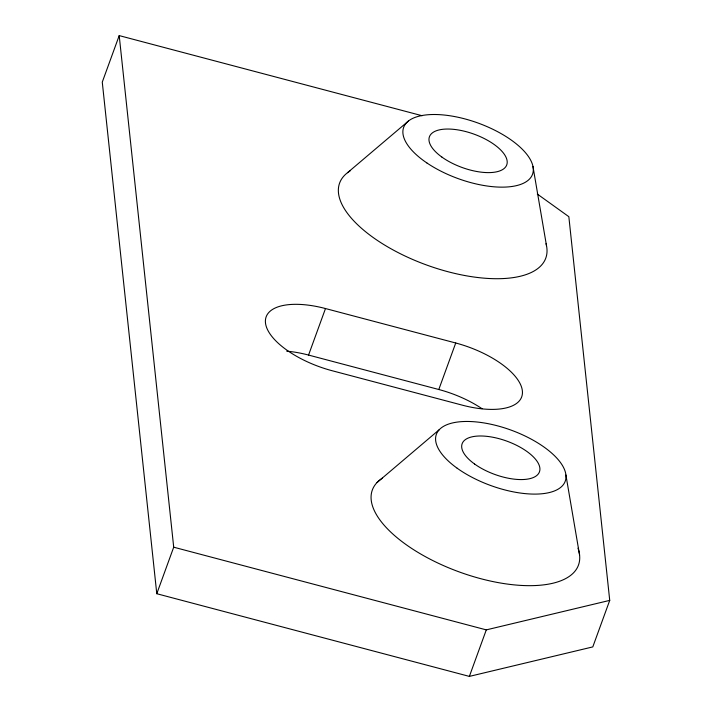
<?xml version="1.0" encoding="UTF-8"?>
<svg xmlns="http://www.w3.org/2000/svg" width="712" height="712" viewBox="0 0 712 712"><rect width="100%" height="100%" fill="white"/><g stroke="black" fill="none" stroke-linecap="round" stroke-linejoin="round"><path stroke-width="1.07" d="M422.118 115.727L119.207 35.6L102.27 82.12L156.782 593.719L469.368 676.4L592.793 646.905L609.73 600.385L568.843 216.688L537.284 194.029M156.782 593.719L173.71 547.199L119.207 35.6M286.731 351.176A66.661 28.694 20 0 1 308.554 355.065L325.491 308.545L455.733 342.997A66.661 28.694 20 0 1 522.359 390.826A66.661 28.694 20 0 1 462.355 405.173L332.112 370.721A66.661 28.694 20 0 1 265.478 322.883A66.661 28.694 20 0 1 325.491 308.545M308.554 355.065L438.797 389.508L455.733 342.997M469.368 676.4L486.296 629.88L609.73 600.385M347.527 172.705L408.608 120.889M377.048 482.522L439.322 429.63M173.71 547.199L486.296 629.88M532.968 166.466L546.496 245.631M565.915 475.011L579.595 555.12M438.797 389.508A66.661 28.694 20 0 1 482.033 408.715M546.033 243.655A109.692 47.223 20 0 1 425.037 264.428A109.692 47.223 20 0 1 350.073 170.933M577.984 548.204A109.692 47.223 20 0 1 460.415 572.359A109.692 47.223 20 0 1 382.433 478.117M474.61 464.037A41.136 17.711 20 0 0 539.064 472.732A41.136 17.711 20 0 0 488.708 436.572A41.136 17.711 20 0 0 474.61 464.037M441.903 157.085A41.136 17.711 20 0 0 506.357 165.771A41.136 17.711 20 0 0 456 129.62A41.136 17.711 20 0 0 441.903 157.085M457.157 468.211A68.557 29.512 20 0 0 564.58 482.7A68.557 29.512 20 0 0 480.644 422.438A68.557 29.512 20 0 0 457.157 468.211M426.871 162.941A68.557 29.512 20 0 0 532.46 174.422A68.557 29.512 20 0 0 444.938 115.113A68.557 29.512 20 0 0 426.871 162.941"/></g></svg>
